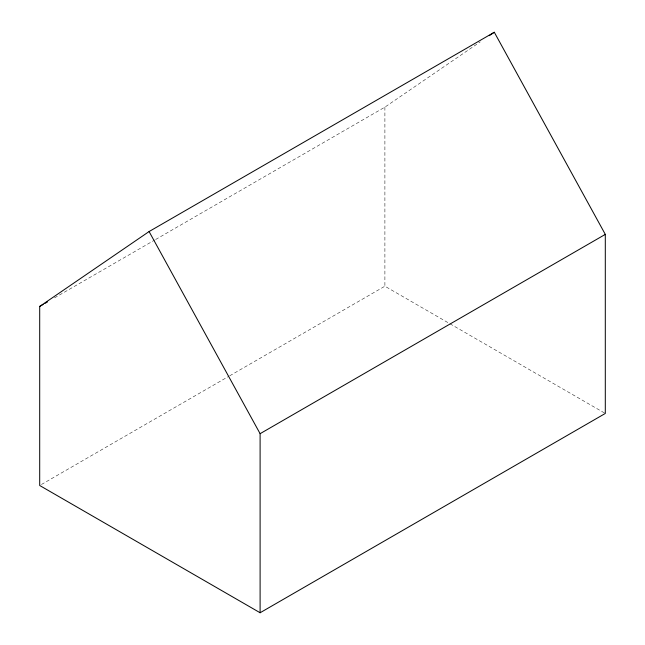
<?xml version="1.0" encoding="UTF-8"?>
<svg xmlns="http://www.w3.org/2000/svg" width="645" height="645" viewBox="0 0 645 645"><rect width="100%" height="100%" fill="white"/><g stroke="black" fill="none" stroke-linecap="round" stroke-linejoin="round"><path stroke-width="0.48" stroke-dasharray="3.23 2.42" d="M155.638 239.497L384.896 107.135L480.203 41.893M54.519 297.877L154.76 240.005M41.441 484.492L228.862 376.285M229.733 375.785L384.896 286.203L605.3 413.453M384.896 107.135L384.896 286.203"/><path stroke-width="0.97" d="M39.7 306.431L149.092 231.547L494.296 32.25L605.3 234.385L605.3 413.453L260.104 612.75L39.7 485.5L39.7 306.431L43.183 304.424M489.321 35.652L494.296 32.25M44.924 303.416L47.545 301.908M260.104 612.75L260.104 433.682L605.3 234.385M149.092 231.547L260.104 433.682"/></g></svg>
